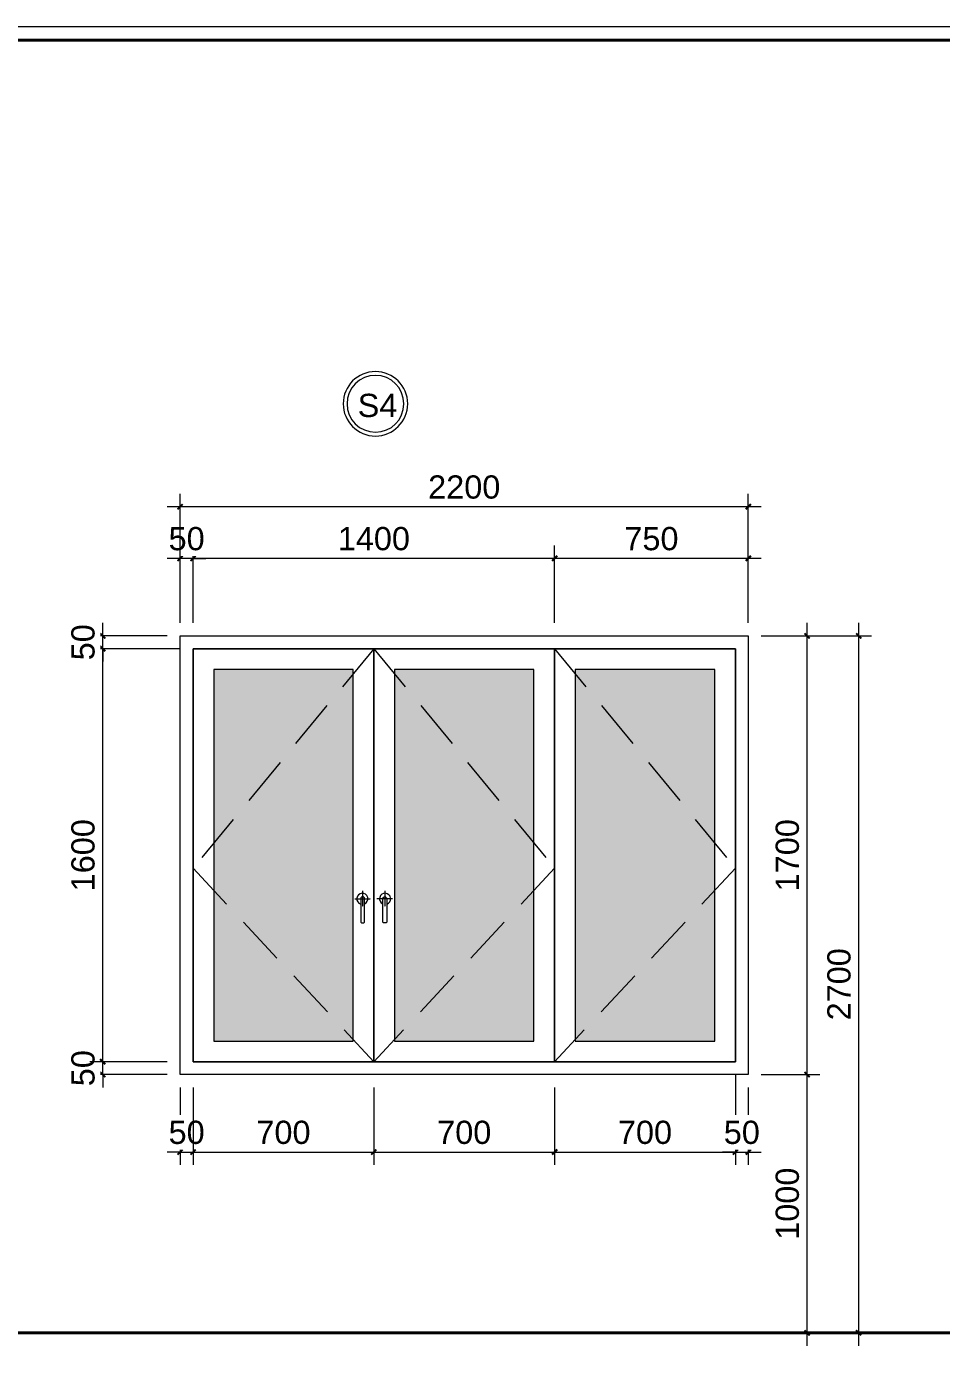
# Model space of a CAD drawing. Header units: inches. Extents: x 921646 to 2157952, y -92667 to 262089.
# Drawn here: x 1983032 to 1986572, y -19387 to -14175 of the extents above; entities that cross this region are included whole.
import ezdxf
from ezdxf.enums import TextEntityAlignment as Align

# ---------------------------------------------------------------- set-up
doc = ezdxf.new("R2010")
doc.units = ezdxf.units.IN
doc.header["$MEASUREMENT"] = 0
doc.linetypes.add('HIDDEN', pattern=[9.525, 6.35, -3.175])
doc.layers.get('DEFPOINTS').update_dxf_attribs({"lineweight": 9})
for name, color, linetype, lineweight in [('11 CUA', 42, 'Continuous', 15), ('14 KHUAT', 106, 'HIDDEN', 13), ('15 TEXT', 134, 'Continuous', 15), ('4 TUONG', 255, 'Continuous', 40), ('Cp Net Manh 0.15', 8, 'Continuous', 15), ('Cp Net Thep 0.40', 2, 'Continuous', 40), ('dim', 252, 'Continuous', 9), ('HATCH', 244, 'Continuous', 0)]:
    doc.layers.add(name, color=color, linetype=linetype, lineweight=lineweight)
doc.styles.add('ARIAL', font='arial.ttf')
doc.styles.add('CHU', font='arial.ttf')
doc.styles.add('kich thuot', font='arial.ttf', dxfattribs={"width": 0.8})
doc.dimstyles.new('VJC100', dxfattribs={"dimscale": 1.2, "dimtxt": 200, "dimasz": 100, "dimexe": 100, "dimexo": 0, "dimgap": 60, "dimtad": 1, "dimdec": 0, "dimlfac": -1, "dimzin": 9, "dimdsep": 46, "dimtxsty": 'CHU', "dimblk": 'ARCHTICK', "dimcen": 0.9, "dimdle": 100, "dimclrd": 251, "dimclre": 251, "dimclrt": 3, "dimadec": 0, "dimazin": 0, "dimtfac": 1, "dimtdec": 0, "dimtix": 1, "dimtmove": 2, "dimatfit": 3, "dimfxl": 500, "dimtolj": 1, "dimtzin": 0, "dimlwd": 13, "dimlwe": 9, "dimarcsym": 0})

# ---------------------------------------------------------------- blocks, each defined once
blk = doc.blocks.new('Khung Ht dep')
at = {"layer": 'Cp Net Thep 0.40', "color": 106, "flags": 128}
blk.add_lwpolyline([(30380, 21415), (30380, 1792), (3162, 1792), (3162, 21415)], close=True, dxfattribs=at)
at = {"layer": 'DEFPOINTS', "ltscale": 100}
blk.add_lwpolyline([(30430, 1692), (30430, 21515), (1912, 21515), (1912, 1692)], close=True, dxfattribs=at)
blk = doc.blocks.new('_ArchTick')
at = {"layer": 'dim', "const_width": 0.15}
blk.add_lwpolyline([(0.2, 0.2), (-0.2, -0.2)], dxfattribs=at)
blk = doc.blocks.new('*D938')
at = {"layer": 'DEFPOINTS', "color": 0, "transparency": 16777216}
for p in [(1985825.6, -18234.4), (1986053.3, -18234.4), (1985825.6, -19234.4)]:
    blk.add_point(p, dxfattribs=at)
at = {"layer": 'dim', "color": 251, "lineweight": 13, "transparency": 16777216}
blk.add_line((1986053.3, -19284.4), (1986053.3, -18184.4), dxfattribs=at)
at = {"layer": 'dim', "color": 251, "lineweight": 9, "transparency": 16777216}
for p, q in [((1985875.6, -18234.4), (1986103.3, -18234.4)), ((1985875.6, -19234.4), (1986103.3, -19234.4))]:
    blk.add_line(p, q, dxfattribs=at)
at = {"layer": 'dim', "color": 251, "lineweight": 13, "transparency": 16777216, "xscale": 50, "yscale": 50, "zscale": 50}
for p, rotation in [((1986053.3, -18234.4), 90), ((1986053.3, -19234.4), 270)]:
    blk.add_blockref('_ArchTick', p, dxfattribs=dict(at, rotation=rotation))
at = {"layer": 'dim', "color": 3, "transparency": 16777216, "insert": (1985977.3, -18734.4), "char_height": 90, "attachment_point": 5, "rotation": 90, "style": 'CHU', "bg_fill": 3, "box_fill_scale": 1.25, "bg_fill_color": 9, "bg_fill_true_color": 13158600, "bg_fill_transparency": 0}
blk.add_mtext('\\A1;1000', dxfattribs=at)
blk = doc.blocks.new('*D939')
at = {"layer": 'DEFPOINTS', "color": 0, "transparency": 16777216}
for p in [(1985825.6, -16534.4), (1986053.3, -16534.4), (1985825.6, -18234.4)]:
    blk.add_point(p, dxfattribs=at)
at = {"layer": 'dim', "color": 251, "lineweight": 13, "transparency": 16777216}
blk.add_line((1986053.3, -18284.4), (1986053.3, -16484.4), dxfattribs=at)
at = {"layer": 'dim', "color": 251, "lineweight": 9, "transparency": 16777216}
for p, q in [((1985875.6, -16534.4), (1986103.3, -16534.4)), ((1985875.6, -18234.4), (1986103.3, -18234.4))]:
    blk.add_line(p, q, dxfattribs=at)
at = {"layer": 'dim', "color": 251, "lineweight": 13, "transparency": 16777216, "xscale": 50, "yscale": 50, "zscale": 50}
for p, rotation in [((1986053.3, -16534.4), 90), ((1986053.3, -18234.4), 270)]:
    blk.add_blockref('_ArchTick', p, dxfattribs=dict(at, rotation=rotation))
at = {"layer": 'dim', "color": 3, "transparency": 16777216, "insert": (1985977.3, -17384.4), "char_height": 90, "attachment_point": 5, "rotation": 90, "style": 'CHU', "bg_fill": 3, "box_fill_scale": 1.25, "bg_fill_color": 9, "bg_fill_true_color": 13158600, "bg_fill_transparency": 0}
blk.add_mtext('\\A1;1700', dxfattribs=at)
blk = doc.blocks.new('*D940')
at = {"layer": 'DEFPOINTS', "color": 0, "transparency": 16777216}
for p in [(1985825.6, -16534.4), (1986253.3, -16534.4), (1985825.6, -19234.4)]:
    blk.add_point(p, dxfattribs=at)
at = {"layer": 'dim', "color": 251, "lineweight": 13, "transparency": 16777216}
blk.add_line((1986253.3, -19284.4), (1986253.3, -16484.4), dxfattribs=at)
at = {"layer": 'dim', "color": 251, "lineweight": 9, "transparency": 16777216}
for p, q in [((1985875.6, -16534.4), (1986303.3, -16534.4)), ((1985875.6, -19234.4), (1986303.3, -19234.4))]:
    blk.add_line(p, q, dxfattribs=at)
at = {"layer": 'dim', "color": 251, "lineweight": 13, "transparency": 16777216, "xscale": 50, "yscale": 50, "zscale": 50}
for p, rotation in [((1986253.3, -16534.4), 90), ((1986253.3, -19234.4), 270)]:
    blk.add_blockref('_ArchTick', p, dxfattribs=dict(at, rotation=rotation))
at = {"layer": 'dim', "color": 3, "transparency": 16777216, "insert": (1986177.3, -17884.4), "char_height": 90, "attachment_point": 5, "rotation": 90, "style": 'CHU', "bg_fill": 3, "box_fill_scale": 1.25, "bg_fill_color": 9, "bg_fill_true_color": 13158600, "bg_fill_transparency": 0}
blk.add_mtext('\\A1;2700', dxfattribs=at)
blk = doc.blocks.new('*D941')
at = {"layer": 'DEFPOINTS', "color": 0, "transparency": 16777216}
for p in [(1985075.6, -16234.4), (1985075.6, -16534.4), (1985825.6, -16534.4)]:
    blk.add_point(p, dxfattribs=at)
at = {"layer": 'dim', "color": 251, "lineweight": 9, "transparency": 16777216}
for p, q in [((1985075.6, -16484.4), (1985075.6, -16184.4)), ((1985825.6, -16484.4), (1985825.6, -16184.4))]:
    blk.add_line(p, q, dxfattribs=at)
at = {"layer": 'dim', "color": 251, "lineweight": 13, "transparency": 16777216}
blk.add_line((1985875.6, -16234.4), (1985025.6, -16234.4), dxfattribs=at)
at = {"layer": 'dim', "color": 251, "lineweight": 13, "transparency": 16777216, "xscale": 50, "yscale": 50, "zscale": 50, "rotation": 180}
blk.add_blockref('_ArchTick', (1985075.6, -16234.4), dxfattribs=at)
at = {"layer": 'dim', "color": 251, "lineweight": 13, "transparency": 16777216, "xscale": 50, "yscale": 50, "zscale": 50}
blk.add_blockref('_ArchTick', (1985825.6, -16234.4), dxfattribs=at)
at = {"layer": 'dim', "color": 3, "transparency": 16777216, "insert": (1985450.6, -16158.5), "char_height": 90, "attachment_point": 5, "style": 'CHU', "bg_fill": 3, "box_fill_scale": 1.25, "bg_fill_color": 9, "bg_fill_true_color": 13158600, "bg_fill_transparency": 0}
blk.add_mtext('\\A1;750', dxfattribs=at)
blk = doc.blocks.new('*D942')
at = {"layer": 'DEFPOINTS', "color": 0, "transparency": 16777216}
for p in [(1983675.6, -16234.4), (1983675.6, -16534.4), (1985075.6, -16534.4)]:
    blk.add_point(p, dxfattribs=at)
at = {"layer": 'dim', "color": 251, "lineweight": 9, "transparency": 16777216}
for p, q in [((1983675.6, -16484.4), (1983675.6, -16184.4)), ((1985075.6, -16484.4), (1985075.6, -16184.4))]:
    blk.add_line(p, q, dxfattribs=at)
at = {"layer": 'dim', "color": 251, "lineweight": 13, "transparency": 16777216}
blk.add_line((1985125.6, -16234.4), (1983625.6, -16234.4), dxfattribs=at)
at = {"layer": 'dim', "color": 251, "lineweight": 13, "transparency": 16777216, "xscale": 50, "yscale": 50, "zscale": 50, "rotation": 180}
blk.add_blockref('_ArchTick', (1983675.6, -16234.4), dxfattribs=at)
at = {"layer": 'dim', "color": 251, "lineweight": 13, "transparency": 16777216, "xscale": 50, "yscale": 50, "zscale": 50}
blk.add_blockref('_ArchTick', (1985075.6, -16234.4), dxfattribs=at)
at = {"layer": 'dim', "color": 3, "transparency": 16777216, "insert": (1984375.6, -16158.5), "char_height": 90, "attachment_point": 5, "style": 'CHU', "bg_fill": 3, "box_fill_scale": 1.25, "bg_fill_color": 9, "bg_fill_true_color": 13158600, "bg_fill_transparency": 0}
blk.add_mtext('\\A1;1400', dxfattribs=at)
blk = doc.blocks.new('*D943')
at = {"layer": 'DEFPOINTS', "color": 0, "transparency": 16777216}
for p in [(1983625.6, -16534.4), (1983675.6, -16534.4)]:
    blk.add_point(p, dxfattribs=at)
at = {"layer": 'dim', "color": 251, "lineweight": 9, "transparency": 16777216}
for p, q in [((1983625.6, -16484.4), (1983625.6, -16184.4)), ((1983675.6, -16484.4), (1983675.6, -16184.4))]:
    blk.add_line(p, q, dxfattribs=at)
at = {"layer": 'dim', "color": 251, "lineweight": 13, "transparency": 16777216}
for p, q in [((1983625.6, -16234.4), (1983575.6, -16234.4)), ((1983675.6, -16234.4), (1983625.6, -16234.4)), ((1983675.6, -16234.4), (1983725.6, -16234.4))]:
    blk.add_line(p, q, dxfattribs=at)
at = {"layer": 'dim', "color": 251, "lineweight": 13, "transparency": 16777216, "xscale": 50, "yscale": 50, "zscale": 50}
blk.add_blockref('_ArchTick', (1983625.6, -16234.4), dxfattribs=at)
at = {"layer": 'dim', "color": 251, "lineweight": 13, "transparency": 16777216, "xscale": 50, "yscale": 50, "zscale": 50, "rotation": 180}
blk.add_blockref('_ArchTick', (1983675.6, -16234.4), dxfattribs=at)
at = {"layer": 'dim', "color": 3, "transparency": 16777216, "insert": (1983650.6, -16158.5), "char_height": 90, "attachment_point": 5, "style": 'CHU', "bg_fill": 3, "box_fill_scale": 1.25, "bg_fill_color": 9, "bg_fill_true_color": 13158600, "bg_fill_transparency": 0}
blk.add_mtext('\\A1;50', dxfattribs=at)
at = {"layer": 'DEFPOINTS', "color": 0, "transparency": 16777216}
blk.add_point((1983625.6, -16234.4), dxfattribs=at)
blk = doc.blocks.new('*D944')
at = {"layer": 'DEFPOINTS', "color": 0, "transparency": 16777216}
for p in [(1983625.6, -16034.4), (1983625.6, -16534.4), (1985825.6, -16534.4)]:
    blk.add_point(p, dxfattribs=at)
at = {"layer": 'dim', "color": 251, "lineweight": 9, "transparency": 16777216}
for p, q in [((1983625.6, -16484.4), (1983625.6, -15984.4)), ((1985825.6, -16484.4), (1985825.6, -15984.4))]:
    blk.add_line(p, q, dxfattribs=at)
at = {"layer": 'dim', "color": 251, "lineweight": 13, "transparency": 16777216}
blk.add_line((1985875.6, -16034.4), (1983575.6, -16034.4), dxfattribs=at)
at = {"layer": 'dim', "color": 251, "lineweight": 13, "transparency": 16777216, "xscale": 50, "yscale": 50, "zscale": 50, "rotation": 180}
blk.add_blockref('_ArchTick', (1983625.6, -16034.4), dxfattribs=at)
at = {"layer": 'dim', "color": 251, "lineweight": 13, "transparency": 16777216, "xscale": 50, "yscale": 50, "zscale": 50}
blk.add_blockref('_ArchTick', (1985825.6, -16034.4), dxfattribs=at)
at = {"layer": 'dim', "color": 3, "transparency": 16777216, "insert": (1984725.6, -15958.5), "char_height": 90, "attachment_point": 5, "style": 'CHU', "bg_fill": 3, "box_fill_scale": 1.25, "bg_fill_color": 9, "bg_fill_true_color": 13158600, "bg_fill_transparency": 0}
blk.add_mtext('\\A1;2200', dxfattribs=at)
blk = doc.blocks.new('*D945')
at = {"layer": 'DEFPOINTS', "color": 0, "transparency": 16777216}
for p in [(1983625.6, -18184.4), (1983625.6, -18234.4)]:
    blk.add_point(p, dxfattribs=at)
at = {"layer": 'dim', "color": 251, "lineweight": 13, "transparency": 16777216}
for p, q in [((1983325.6, -18184.4), (1983325.6, -18134.4)), ((1983325.6, -18234.4), (1983325.6, -18184.4)), ((1983325.6, -18234.4), (1983325.6, -18284.4))]:
    blk.add_line(p, q, dxfattribs=at)
at = {"layer": 'dim', "color": 251, "lineweight": 9, "transparency": 16777216}
for p, q in [((1983575.6, -18184.4), (1983275.6, -18184.4)), ((1983575.6, -18234.4), (1983275.6, -18234.4))]:
    blk.add_line(p, q, dxfattribs=at)
at = {"layer": 'dim', "color": 251, "lineweight": 13, "transparency": 16777216, "xscale": 50, "yscale": 50, "zscale": 50}
for p, rotation in [((1983325.6, -18184.4), 270), ((1983325.6, -18234.4), 90)]:
    blk.add_blockref('_ArchTick', p, dxfattribs=dict(at, rotation=rotation))
at = {"layer": 'dim', "color": 3, "transparency": 16777216, "insert": (1983249.7, -18209.4), "char_height": 90, "attachment_point": 5, "rotation": 90, "style": 'CHU', "bg_fill": 3, "box_fill_scale": 1.25, "bg_fill_color": 9, "bg_fill_true_color": 13158600, "bg_fill_transparency": 0}
blk.add_mtext('\\A1;50', dxfattribs=at)
at = {"layer": 'DEFPOINTS', "color": 0, "transparency": 16777216}
blk.add_point((1983325.6, -18184.4), dxfattribs=at)
blk = doc.blocks.new('*D946')
at = {"layer": 'DEFPOINTS', "color": 0, "transparency": 16777216}
for p in [(1983325.6, -16584.4), (1983675.6, -16584.4), (1983625.6, -18184.4)]:
    blk.add_point(p, dxfattribs=at)
at = {"layer": 'dim', "color": 251, "lineweight": 13, "transparency": 16777216}
blk.add_line((1983325.6, -18234.4), (1983325.6, -16534.4), dxfattribs=at)
at = {"layer": 'dim', "color": 251, "lineweight": 9, "transparency": 16777216}
for p, q in [((1983625.6, -16584.4), (1983275.6, -16584.4)), ((1983575.6, -18184.4), (1983275.6, -18184.4))]:
    blk.add_line(p, q, dxfattribs=at)
at = {"layer": 'dim', "color": 251, "lineweight": 13, "transparency": 16777216, "xscale": 50, "yscale": 50, "zscale": 50}
for p, rotation in [((1983325.6, -16584.4), 90), ((1983325.6, -18184.4), 270)]:
    blk.add_blockref('_ArchTick', p, dxfattribs=dict(at, rotation=rotation))
at = {"layer": 'dim', "color": 3, "transparency": 16777216, "insert": (1983249.7, -17384.4), "char_height": 90, "attachment_point": 5, "rotation": 90, "style": 'CHU', "bg_fill": 3, "box_fill_scale": 1.25, "bg_fill_color": 9, "bg_fill_true_color": 13158600, "bg_fill_transparency": 0}
blk.add_mtext('\\A1;1600', dxfattribs=at)
blk = doc.blocks.new('*D947')
at = {"layer": 'DEFPOINTS', "color": 0, "transparency": 16777216}
for p in [(1983625.6, -16534.4), (1983625.6, -16584.4)]:
    blk.add_point(p, dxfattribs=at)
at = {"layer": 'dim', "color": 251, "lineweight": 13, "transparency": 16777216}
for p, q in [((1983325.6, -16534.4), (1983325.6, -16484.4)), ((1983325.6, -16584.4), (1983325.6, -16534.4)), ((1983325.6, -16584.4), (1983325.6, -16634.4))]:
    blk.add_line(p, q, dxfattribs=at)
at = {"layer": 'dim', "color": 251, "lineweight": 9, "transparency": 16777216}
for p, q in [((1983575.6, -16534.4), (1983275.6, -16534.4)), ((1983575.6, -16584.4), (1983275.6, -16584.4))]:
    blk.add_line(p, q, dxfattribs=at)
at = {"layer": 'dim', "color": 251, "lineweight": 13, "transparency": 16777216, "xscale": 50, "yscale": 50, "zscale": 50}
for p, rotation in [((1983325.6, -16534.4), 270), ((1983325.6, -16584.4), 90)]:
    blk.add_blockref('_ArchTick', p, dxfattribs=dict(at, rotation=rotation))
at = {"layer": 'dim', "color": 3, "transparency": 16777216, "insert": (1983249.7, -16559.4), "char_height": 90, "attachment_point": 5, "rotation": 90, "style": 'CHU', "bg_fill": 3, "box_fill_scale": 1.25, "bg_fill_color": 9, "bg_fill_true_color": 13158600, "bg_fill_transparency": 0}
blk.add_mtext('\\A1;50', dxfattribs=at)
at = {"layer": 'DEFPOINTS', "color": 0, "transparency": 16777216}
blk.add_point((1983325.6, -16534.4), dxfattribs=at)
blk = doc.blocks.new('*D948')
at = {"layer": 'DEFPOINTS', "color": 0, "transparency": 16777216}
for p in [(1983625.6, -18234.4), (1983675.6, -18234.4)]:
    blk.add_point(p, dxfattribs=at)
at = {"layer": 'dim', "color": 251, "lineweight": 9, "transparency": 16777216}
for p, q in [((1983625.6, -18284.4), (1983625.6, -18584.4)), ((1983675.6, -18284.4), (1983675.6, -18584.4))]:
    blk.add_line(p, q, dxfattribs=at)
at = {"layer": 'dim', "color": 251, "lineweight": 13, "transparency": 16777216}
for p, q in [((1983625.6, -18534.4), (1983575.6, -18534.4)), ((1983625.6, -18534.4), (1983675.6, -18534.4)), ((1983675.6, -18534.4), (1983725.6, -18534.4))]:
    blk.add_line(p, q, dxfattribs=at)
at = {"layer": 'dim', "color": 251, "lineweight": 13, "transparency": 16777216, "xscale": 50, "yscale": 50, "zscale": 50}
blk.add_blockref('_ArchTick', (1983625.6, -18534.4), dxfattribs=at)
at = {"layer": 'dim', "color": 251, "lineweight": 13, "transparency": 16777216, "xscale": 50, "yscale": 50, "zscale": 50, "rotation": 180}
blk.add_blockref('_ArchTick', (1983675.6, -18534.4), dxfattribs=at)
at = {"layer": 'dim', "color": 3, "transparency": 16777216, "insert": (1983650.6, -18458.5), "char_height": 90, "attachment_point": 5, "style": 'CHU', "bg_fill": 3, "box_fill_scale": 1.25, "bg_fill_color": 9, "bg_fill_true_color": 13158600, "bg_fill_transparency": 0}
blk.add_mtext('\\A1;50', dxfattribs=at)
at = {"layer": 'DEFPOINTS', "color": 0, "transparency": 16777216}
blk.add_point((1983675.6, -18534.4), dxfattribs=at)
blk = doc.blocks.new('*D949')
at = {"layer": 'DEFPOINTS', "color": 0, "transparency": 16777216}
for p in [(1983675.6, -18234.4), (1984375.6, -18234.4), (1984375.6, -18534.4)]:
    blk.add_point(p, dxfattribs=at)
at = {"layer": 'dim', "color": 251, "lineweight": 9, "transparency": 16777216}
for p, q in [((1983675.6, -18284.4), (1983675.6, -18584.4)), ((1984375.6, -18284.4), (1984375.6, -18584.4))]:
    blk.add_line(p, q, dxfattribs=at)
at = {"layer": 'dim', "color": 251, "lineweight": 13, "transparency": 16777216}
blk.add_line((1983625.6, -18534.4), (1984425.6, -18534.4), dxfattribs=at)
at = {"layer": 'dim', "color": 251, "lineweight": 13, "transparency": 16777216, "xscale": 50, "yscale": 50, "zscale": 50, "rotation": 180}
blk.add_blockref('_ArchTick', (1983675.6, -18534.4), dxfattribs=at)
at = {"layer": 'dim', "color": 251, "lineweight": 13, "transparency": 16777216, "xscale": 50, "yscale": 50, "zscale": 50}
blk.add_blockref('_ArchTick', (1984375.6, -18534.4), dxfattribs=at)
at = {"layer": 'dim', "color": 3, "transparency": 16777216, "insert": (1984025.6, -18458.5), "char_height": 90, "attachment_point": 5, "style": 'CHU', "bg_fill": 3, "box_fill_scale": 1.25, "bg_fill_color": 9, "bg_fill_true_color": 13158600, "bg_fill_transparency": 0}
blk.add_mtext('\\A1;700', dxfattribs=at)
blk = doc.blocks.new('*D950')
at = {"layer": 'DEFPOINTS', "color": 0, "transparency": 16777216}
for p in [(1984375.6, -18234.4), (1985075.6, -18234.4), (1985075.6, -18534.4)]:
    blk.add_point(p, dxfattribs=at)
at = {"layer": 'dim', "color": 251, "lineweight": 9, "transparency": 16777216}
for p, q in [((1984375.6, -18284.4), (1984375.6, -18584.4)), ((1985075.6, -18284.4), (1985075.6, -18584.4))]:
    blk.add_line(p, q, dxfattribs=at)
at = {"layer": 'dim', "color": 251, "lineweight": 13, "transparency": 16777216}
blk.add_line((1984325.6, -18534.4), (1985125.6, -18534.4), dxfattribs=at)
at = {"layer": 'dim', "color": 251, "lineweight": 13, "transparency": 16777216, "xscale": 50, "yscale": 50, "zscale": 50, "rotation": 180}
blk.add_blockref('_ArchTick', (1984375.6, -18534.4), dxfattribs=at)
at = {"layer": 'dim', "color": 251, "lineweight": 13, "transparency": 16777216, "xscale": 50, "yscale": 50, "zscale": 50}
blk.add_blockref('_ArchTick', (1985075.6, -18534.4), dxfattribs=at)
at = {"layer": 'dim', "color": 3, "transparency": 16777216, "insert": (1984725.6, -18458.5), "char_height": 90, "attachment_point": 5, "style": 'CHU', "bg_fill": 3, "box_fill_scale": 1.25, "bg_fill_color": 9, "bg_fill_true_color": 13158600, "bg_fill_transparency": 0}
blk.add_mtext('\\A1;700', dxfattribs=at)
blk = doc.blocks.new('*D951')
at = {"layer": 'DEFPOINTS', "color": 0, "transparency": 16777216}
for p in [(1985775.6, -18184.4), (1985075.6, -18234.4), (1985775.6, -18534.4)]:
    blk.add_point(p, dxfattribs=at)
at = {"layer": 'dim', "color": 251, "lineweight": 9, "transparency": 16777216}
for p, q in [((1985775.6, -18234.4), (1985775.6, -18584.4)), ((1985075.6, -18284.4), (1985075.6, -18584.4))]:
    blk.add_line(p, q, dxfattribs=at)
at = {"layer": 'dim', "color": 251, "lineweight": 13, "transparency": 16777216}
blk.add_line((1985025.6, -18534.4), (1985825.6, -18534.4), dxfattribs=at)
at = {"layer": 'dim', "color": 251, "lineweight": 13, "transparency": 16777216, "xscale": 50, "yscale": 50, "zscale": 50, "rotation": 180}
blk.add_blockref('_ArchTick', (1985075.6, -18534.4), dxfattribs=at)
at = {"layer": 'dim', "color": 251, "lineweight": 13, "transparency": 16777216, "xscale": 50, "yscale": 50, "zscale": 50}
blk.add_blockref('_ArchTick', (1985775.6, -18534.4), dxfattribs=at)
at = {"layer": 'dim', "color": 3, "transparency": 16777216, "insert": (1985425.6, -18458.5), "char_height": 90, "attachment_point": 5, "style": 'CHU', "bg_fill": 3, "box_fill_scale": 1.25, "bg_fill_color": 9, "bg_fill_true_color": 13158600, "bg_fill_transparency": 0}
blk.add_mtext('\\A1;700', dxfattribs=at)
blk = doc.blocks.new('KH CUA')
at = {"layer": '11 CUA'}
blk.add_circle((0, 0), 187, dxfattribs=at)
at = {"layer": '15 TEXT', "color": 7}
blk.add_circle((0, 0), 165, dxfattribs=at)
at = {"layer": '15 TEXT', "style": 'kich thuot', "width": 0.6, "flags": 4}
blk.add_attdef('A', text='', height=250, dxfattribs=at).set_placement((5.7, -116.9), align=Align.CENTER)
blk = doc.blocks.new('*D952')
at = {"layer": 'DEFPOINTS', "color": 0, "transparency": 16777216}
for p in [(1985775.6, -18184.4), (1985825.6, -18234.4)]:
    blk.add_point(p, dxfattribs=at)
at = {"layer": 'dim', "color": 251, "lineweight": 9, "transparency": 16777216}
for p, q in [((1985775.6, -18234.4), (1985775.6, -18584.4)), ((1985825.6, -18284.4), (1985825.6, -18584.4))]:
    blk.add_line(p, q, dxfattribs=at)
at = {"layer": 'dim', "color": 251, "lineweight": 13, "transparency": 16777216}
for p, q in [((1985775.6, -18534.4), (1985725.6, -18534.4)), ((1985775.6, -18534.4), (1985825.6, -18534.4)), ((1985825.6, -18534.4), (1985875.6, -18534.4))]:
    blk.add_line(p, q, dxfattribs=at)
at = {"layer": 'dim', "color": 251, "lineweight": 13, "transparency": 16777216, "xscale": 50, "yscale": 50, "zscale": 50}
blk.add_blockref('_ArchTick', (1985775.6, -18534.4), dxfattribs=at)
at = {"layer": 'dim', "color": 251, "lineweight": 13, "transparency": 16777216, "xscale": 50, "yscale": 50, "zscale": 50, "rotation": 180}
blk.add_blockref('_ArchTick', (1985825.6, -18534.4), dxfattribs=at)
at = {"layer": 'dim', "color": 3, "transparency": 16777216, "insert": (1985800.6, -18458.5), "char_height": 90, "attachment_point": 5, "style": 'CHU', "bg_fill": 3, "box_fill_scale": 1.25, "bg_fill_color": 9, "bg_fill_true_color": 13158600, "bg_fill_transparency": 0}
blk.add_mtext('\\A1;50', dxfattribs=at)
at = {"layer": 'DEFPOINTS', "color": 0, "transparency": 16777216}
blk.add_point((1985825.6, -18534.4), dxfattribs=at)

msp = doc.modelspace()

# ---------------------------------------------------------------- hatches: boundary and pattern name
at = {"layer": 'HATCH'}
h = msp.add_hatch(dxfattribs=at)
h.set_pattern_fill('AR-SAND', color=256, scale=0.7, angle=45)
h.set_pattern_definition([(82.5, (1944918.763, 218020.155), (-25.0166944, 23.4327442), [0, -27.0256, 0, -30.226, 0, -28.8925]), (52.5, (1944918.763, 218020.155), (-13.230765, 57.7313), [0, -14.5796, 0, -24.3586, 0, -9.3345]), (12.5, (1944903.3, 218004.69), (39.0809878, 39.223262), [0, -8.89, 0, -32.004, 0, -41.783]), (2.5, (1944903.3, 218004.69), (26.759678, 48.828555), [0, -4.445, 0, -20.9804, 0, -24.003])])
h.paths.add_polyline_path([(1984295.6, -16664.4), (1983755.6, -16664.4), (1983755.6, -18104.4), (1984295.6, -18104.4)])
h = msp.add_hatch(dxfattribs=at)
h.set_pattern_fill('AR-SAND', color=256, scale=0.7, angle=45)
h.set_pattern_definition([(82.5, (1945118.763, 218020.155), (-25.0166944, 23.4327442), [0, -27.0256, 0, -30.226, 0, -28.8925]), (52.5, (1945118.763, 218020.155), (-13.230765, 57.7313), [0, -14.5796, 0, -24.3586, 0, -9.3345]), (12.5, (1945103.3, 218004.69), (39.0809878, 39.223262), [0, -8.89, 0, -32.004, 0, -41.783]), (2.5, (1945103.3, 218004.69), (26.759678, 48.828555), [0, -4.445, 0, -20.9804, 0, -24.003])])
h.paths.add_polyline_path([(1984455.6, -18104.4), (1984995.6, -18104.4), (1984995.6, -16664.4), (1984455.6, -16664.4)])
h = msp.add_hatch(dxfattribs=at)
h.set_pattern_fill('AR-SAND', color=256, scale=0.7, angle=45)
h.set_pattern_definition([(82.5, (1945868.763, 218020.155), (-25.0166944, 23.4327442), [0, -27.0256, 0, -30.226, 0, -28.8925]), (52.5, (1945868.763, 218020.155), (-13.230765, 57.7313), [0, -14.5796, 0, -24.3586, 0, -9.3345]), (12.5, (1945853.3, 218004.69), (39.0809878, 39.223262), [0, -8.89, 0, -32.004, 0, -41.783]), (2.5, (1945853.3, 218004.69), (26.759678, 48.828555), [0, -4.445, 0, -20.9804, 0, -24.003])])
h.paths.add_polyline_path([(1985155.6, -18104.4), (1985695.6, -18104.4), (1985695.6, -16664.4), (1985155.6, -16664.4)])

# ---------------------------------------------------------------- linework, layer by layer
at = {"layer": '11 CUA'}
for points in [[(1983625.6, -16534.4), (1985825.6, -16534.4), (1985825.6, -18234.4), (1983625.6, -18234.4)], [(1983675.6, -16584.4), (1985075.6, -16584.4), (1985075.6, -18184.4), (1983675.6, -18184.4)]]:
    msp.add_lwpolyline(points, close=True, dxfattribs=at)
at = {"layer": '11 CUA', "ltscale": 40}
for points in [[(1985075.6, -16584.4), (1983675.6, -16584.4), (1983675.6, -18184.4), (1985075.6, -18184.4), (1985075.6, -16584.4)], [(1984375.6, -16584.4), (1984375.6, -18184.4)], [(1984295.6, -16664.4), (1983755.6, -16664.4), (1983755.6, -18104.4), (1984295.6, -18104.4), (1984295.6, -16664.4)], [(1984455.6, -18104.4), (1984995.6, -18104.4), (1984995.6, -16664.4), (1984455.6, -16664.4), (1984455.6, -18104.4)], [(1985155.6, -18104.4), (1985695.6, -18104.4), (1985695.6, -16664.4), (1985155.6, -16664.4), (1985155.6, -18104.4)]]:
    msp.add_lwpolyline(points, dxfattribs=at)
at = {"layer": '11 CUA', "color": 8, "linetype": 'HIDDEN', "ltscale": 0.3}
for points in [[(1984302.1, -17553), (1984362.5, -17553)], [(1984332.3, -17522.7), (1984332.3, -17583.2)], [(1984448.2, -17553), (1984387.8, -17553)], [(1984418, -17522.7), (1984418, -17583.2)]]:
    msp.add_lwpolyline(points, dxfattribs=at)
at = {"layer": '11 CUA'}
for points in [[(1984339.9, -17572.5, 5.434878), (1984324.7, -17573.4)], [(1984425.6, -17573.4, 5.434878), (1984410.4, -17572.5)], [(1984421.1, -17646.1), (1984414.9, -17646.1, -0.414214), (1984410.4, -17641.6), (1984410.4, -17553, -1), (1984425.6, -17553), (1984425.6, -17641.6, -0.414214), (1984421.1, -17646.1)]]:
    msp.add_lwpolyline(points, format="xyb", dxfattribs=at)
msp.add_lwpolyline([(1984329.2, -17646.1), (1984335.4, -17646.1, 0.414214), (1984339.9, -17641.6), (1984339.9, -17553, 1), (1984324.7, -17553), (1984324.7, -17641.6, 0.414214)], format="xyb", close=True, dxfattribs=at)
at = {"layer": '14 KHUAT', "ltscale": 30}
for points in [[(1984375.6, -16584.4), (1983675.6, -17434.4), (1984375.6, -18184.4)], [(1984375.6, -16584.4), (1985075.6, -17434.4), (1984375.6, -18184.4)]]:
    msp.add_lwpolyline(points, dxfattribs=at)
at = {"layer": '4 TUONG'}
msp.add_lwpolyline([(1979547.4, -19234.4), (1993593.6, -19234.4)], dxfattribs=at)

# ---------------------------------------------------------------- block references
at = {"layer": '15 TEXT'}
ref = msp.add_blockref('KH CUA', (1984381.8, -15635.5), dxfattribs=dict(at, xscale=-0.6676080590873511, yscale=0.6676080591890505, zscale=0.667608059193803))
ref.add_attrib('A', 'S4', dxfattribs={"height": 90, "style": 'ARIAL'}).set_placement((1984389.9, -15686.8), align=Align.CENTER)
at = {"layer": 'Cp Net Manh 0.15', "xscale": 0.5160658647642057, "yscale": 0.5160658647642057, "zscale": 0.5160658647642057}
msp.add_blockref('Khung Ht dep', (1977915.4, -25278.5), dxfattribs=at)

# ---------------------------------------------------------------- next in the draw order: dimensions: what is measured, and where the dimension line sits
at = {"layer": 'dim'}
for base, p1, p2, picture, middle in [((1983325.6, -18184.4), (1983625.6, -18234.4), (1983625.6, -18184.4), '*D945', (1983249.7, -18209.4)), ((1986053.3, -18234.4), (1985825.6, -19234.4), (1985825.6, -18234.4), '*D938', (1985977.3, -18734.4))]:
    dim = msp.add_linear_dim(base=base, p1=p1, p2=p2, angle=90, dimstyle='VJC100', override={"dimscale": 0.5, "dimtxt": 180, "dimexo": 100, "dimtfill": 1}, dxfattribs=at)
    dim.commit()
    dim.dimension.update_dxf_attribs({"geometry": picture, "text_midpoint": middle})

# ---------------------------------------------------------------- next in the draw order: dimensions: what is measured, and where the dimension line sits
dim = msp.add_linear_dim(base=(1986053.3, -16534.4), p1=(1985825.6, -18234.4), p2=(1985825.6, -16534.4), angle=90, dimstyle='VJC100', override={"dimscale": 0.5, "dimtxt": 180, "dimexo": 100, "dimtfill": 1}, dxfattribs=at)
dim.commit()
dim.dimension.update_dxf_attribs({"geometry": '*D939', "text_midpoint": (1985977.3, -17384.4)})

# ---------------------------------------------------------------- next in the draw order: dimensions: what is measured, and where the dimension line sits
dim = msp.add_linear_dim(base=(1986253.3, -16534.4), p1=(1985825.6, -19234.4), p2=(1985825.6, -16534.4), angle=90, dimstyle='VJC100', override={"dimscale": 0.5, "dimtxt": 180, "dimexo": 100, "dimtfill": 1}, dxfattribs=at)
dim.commit()
dim.dimension.update_dxf_attribs({"geometry": '*D940', "text_midpoint": (1986177.3, -17884.4)})

# ---------------------------------------------------------------- next in the draw order: dimensions: what is measured, and where the dimension line sits
dim = msp.add_linear_dim(base=(1985075.6, -16234.4), p1=(1985825.6, -16534.4), p2=(1985075.6, -16534.4), dimstyle='VJC100', override={"dimscale": 0.5, "dimtxt": 180, "dimexo": 100, "dimtfill": 1}, dxfattribs=at)
dim.commit()
dim.dimension.update_dxf_attribs({"geometry": '*D941', "text_midpoint": (1985450.6, -16158.5)})

# ---------------------------------------------------------------- next in the draw order: dimensions: what is measured, and where the dimension line sits
dim = msp.add_linear_dim(base=(1983675.6, -16234.4), p1=(1985075.6, -16534.4), p2=(1983675.6, -16534.4), dimstyle='VJC100', override={"dimscale": 0.5, "dimtxt": 180, "dimexo": 100, "dimtfill": 1}, dxfattribs=at)
dim.commit()
dim.dimension.update_dxf_attribs({"geometry": '*D942', "text_midpoint": (1984375.6, -16158.5)})

# ---------------------------------------------------------------- next in the draw order: dimensions: what is measured, and where the dimension line sits
dim = msp.add_linear_dim(base=(1983625.6, -16234.4), p1=(1983675.6, -16534.4), p2=(1983625.6, -16534.4), dimstyle='VJC100', override={"dimscale": 0.5, "dimtxt": 180, "dimexo": 100, "dimtfill": 1}, dxfattribs=at)
dim.commit()
dim.dimension.update_dxf_attribs({"geometry": '*D943', "text_midpoint": (1983650.6, -16158.5)})

# ---------------------------------------------------------------- next in the draw order: dimensions: what is measured, and where the dimension line sits
dim = msp.add_linear_dim(base=(1983625.6, -16034.4), p1=(1985825.6, -16534.4), p2=(1983625.6, -16534.4), dimstyle='VJC100', override={"dimscale": 0.5, "dimtxt": 180, "dimexo": 100, "dimtfill": 1}, dxfattribs=at)
dim.commit()
dim.dimension.update_dxf_attribs({"geometry": '*D944', "text_midpoint": (1984725.6, -15958.5)})

# ---------------------------------------------------------------- next in the draw order: dimensions: what is measured, and where the dimension line sits
dim = msp.add_linear_dim(base=(1983325.6, -16584.4), p1=(1983625.6, -18184.4), p2=(1983675.6, -16584.4), angle=90, dimstyle='VJC100', override={"dimscale": 0.5, "dimtxt": 180, "dimexo": 100, "dimtfill": 1}, dxfattribs=at)
dim.commit()
dim.dimension.update_dxf_attribs({"geometry": '*D946', "text_midpoint": (1983249.7, -17384.4)})

# ---------------------------------------------------------------- next in the draw order: dimensions: what is measured, and where the dimension line sits
dim = msp.add_linear_dim(base=(1983325.6, -16534.4), p1=(1983625.6, -16584.4), p2=(1983625.6, -16534.4), angle=90, dimstyle='VJC100', override={"dimscale": 0.5, "dimtxt": 180, "dimexo": 100, "dimtfill": 1}, dxfattribs=at)
dim.commit()
dim.dimension.update_dxf_attribs({"geometry": '*D947', "text_midpoint": (1983249.7, -16559.4)})
dim = msp.add_linear_dim(base=(1983675.6, -18534.4), p1=(1983625.6, -18234.4), p2=(1983675.6, -18234.4), dimstyle='VJC100', override={"dimscale": 0.5, "dimtxt": 180, "dimexo": 100, "dimtfill": 1}, dxfattribs=at)
dim.commit()
dim.dimension.update_dxf_attribs({"geometry": '*D948', "text_midpoint": (1983650.6, -18458.5)})

# ---------------------------------------------------------------- next in the draw order: dimensions: what is measured, and where the dimension line sits
dim = msp.add_linear_dim(base=(1984375.6, -18534.4), p1=(1983675.6, -18234.4), p2=(1984375.6, -18234.4), dimstyle='VJC100', override={"dimscale": 0.5, "dimtxt": 180, "dimexo": 100, "dimtfill": 1}, dxfattribs=at)
dim.commit()
dim.dimension.update_dxf_attribs({"geometry": '*D949', "text_midpoint": (1984025.6, -18458.5)})

# ---------------------------------------------------------------- next in the draw order: dimensions: what is measured, and where the dimension line sits
dim = msp.add_linear_dim(base=(1985075.6, -18534.4), p1=(1984375.6, -18234.4), p2=(1985075.6, -18234.4), dimstyle='VJC100', override={"dimscale": 0.5, "dimtxt": 180, "dimexo": 100, "dimtfill": 1}, dxfattribs=at)
dim.commit()
dim.dimension.update_dxf_attribs({"geometry": '*D950', "text_midpoint": (1984725.6, -18458.5)})

# ---------------------------------------------------------------- next in the draw order: dimensions: what is measured, and where the dimension line sits
dim = msp.add_linear_dim(base=(1985775.6, -18534.4), p1=(1985075.6, -18234.4), p2=(1985775.6, -18184.4), dimstyle='VJC100', override={"dimscale": 0.5, "dimtxt": 180, "dimexo": 100, "dimtfill": 1}, dxfattribs=at)
dim.commit()
dim.dimension.update_dxf_attribs({"geometry": '*D951', "text_midpoint": (1985425.6, -18458.5)})

# ---------------------------------------------------------------- next in the draw order: linework, layer by layer
at = {"layer": '11 CUA'}
msp.add_lwpolyline([(1984375.6, -16584.4), (1985775.6, -16584.4), (1985775.6, -18184.4), (1984375.6, -18184.4)], close=True, dxfattribs=at)
at = {"layer": '11 CUA', "ltscale": 40}
msp.add_lwpolyline([(1985775.6, -16584.4), (1984375.6, -16584.4), (1984375.6, -18184.4), (1985775.6, -18184.4), (1985775.6, -16584.4)], dxfattribs=at)
at = {"layer": '14 KHUAT', "ltscale": 30}
msp.add_lwpolyline([(1985075.6, -16584.4), (1985775.6, -17434.4), (1985075.6, -18184.4)], dxfattribs=at)

# ---------------------------------------------------------------- next in the draw order: dimensions: what is measured, and where the dimension line sits
at = {"layer": 'dim'}
dim = msp.add_linear_dim(base=(1985825.6, -18534.4), p1=(1985775.6, -18184.4), p2=(1985825.6, -18234.4), dimstyle='VJC100', override={"dimscale": 0.5, "dimtxt": 180, "dimexo": 100, "dimtfill": 1}, dxfattribs=at)
dim.commit()
dim.dimension.update_dxf_attribs({"geometry": '*D952', "text_midpoint": (1985800.6, -18458.5)})

doc.saveas('drawing.dxf')
